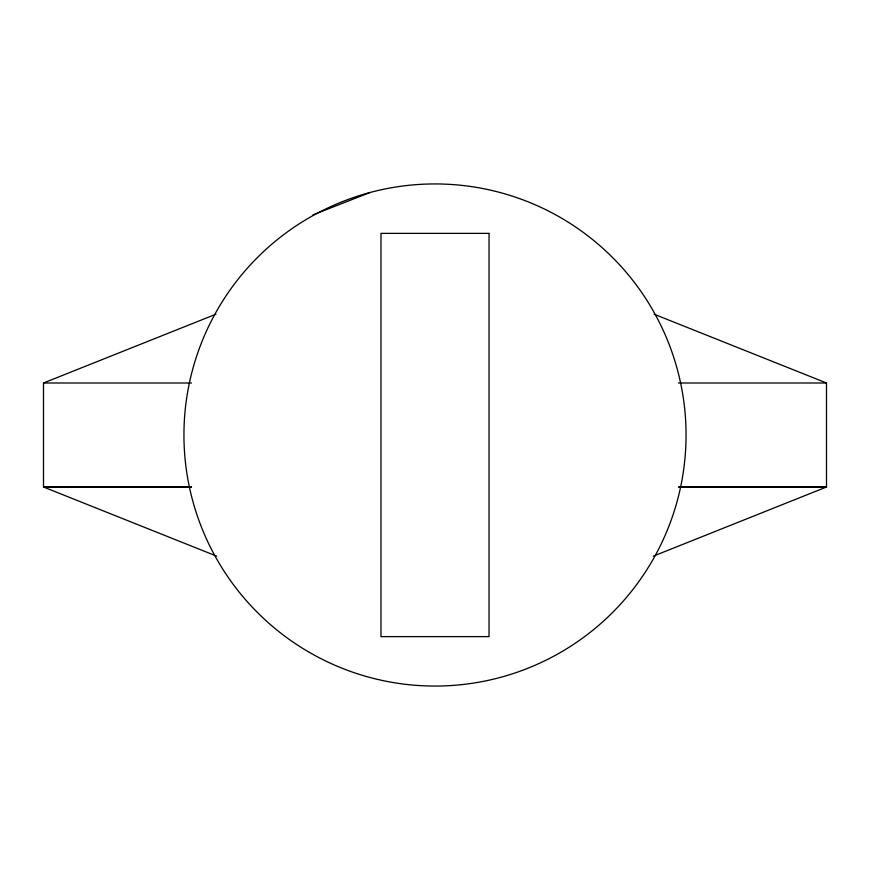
<?xml version="1.0" encoding="UTF-8"?>
<svg xmlns="http://www.w3.org/2000/svg" width="870" height="870" viewBox="0 0 870 870"><rect width="100%" height="100%" fill="white"/><g stroke="black" fill="none" stroke-linecap="round" stroke-linejoin="round"><path stroke-width="1.3" d="M216.695 556.158L43.5 487.004L43.5 382.996L215.967 314.19M653.305 556.158L826.5 487.004L826.5 382.996L654.033 314.19M312.982 214.879L370.022 192.498M43.5 382.996L191.476 382.996M678.524 382.996L826.5 382.996M489.027 233.377L380.973 233.377L380.973 636.622L489.027 636.622L489.027 233.377M191.476 487.004L43.5 487.124L191.498 487.124M826.5 487.004L678.524 487.026L826.5 487.124M309.47 652.424A251.06 251.06 0 0 0 686.06 435A251.06 251.06 0 0 0 309.47 217.576A251.06 251.06 0 0 0 309.47 652.424"/></g></svg>
